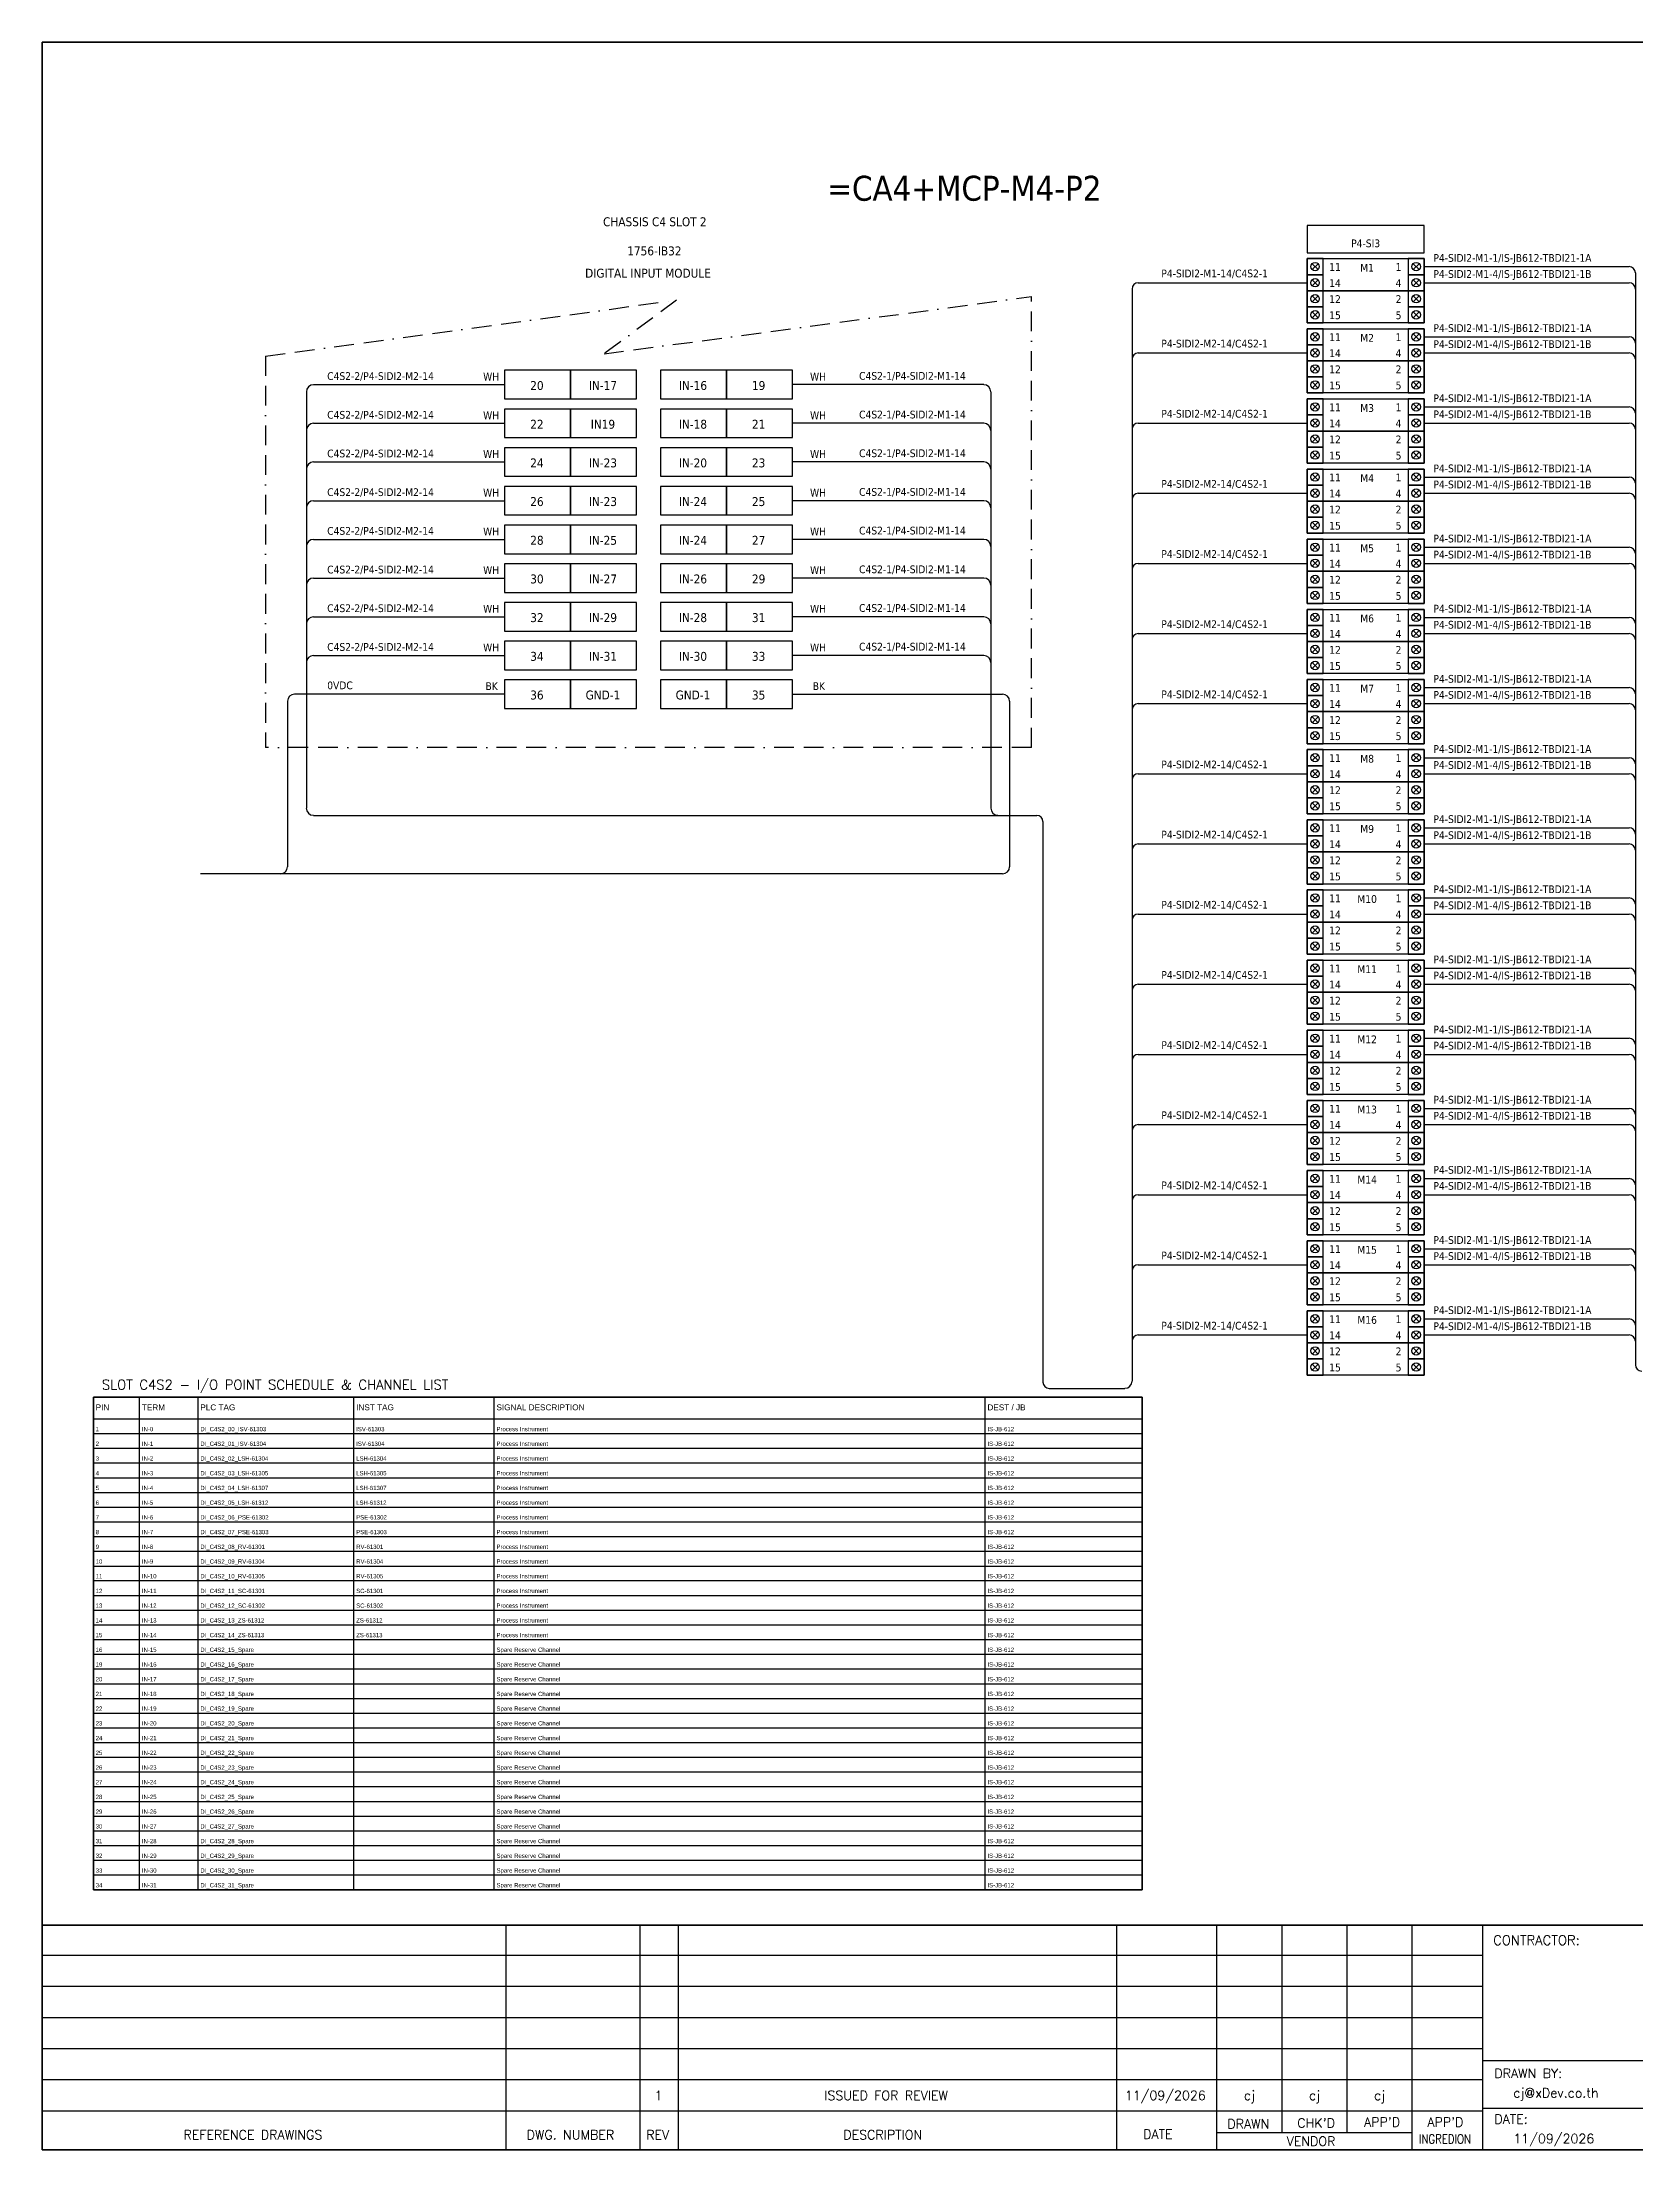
# Model space of a CAD drawing. Header units: millimetres. Extents: x 0 to 62600, y 0 to 14837.
# Drawn here: x 8387 to 10432, y 3004 to 5708 of the extents above; entities that cross this region are included whole.
import ezdxf
from ezdxf.enums import TextEntityAlignment as Align

# ---------------------------------------------------------------- set-up
doc = ezdxf.new("R2010")
doc.units = ezdxf.units.MM
doc.linetypes.add('BORDERX2', pattern=[88.9, 25.4, -12.7, 25.4, -12.7, 0, -12.7])
for name, color, linetype in [('GT_1', 9, 'Continuous'), ('HELPPOINT', 7, 'Continuous'), ('MEMBER', 7, 'Continuous'), ('x01001-FrameArea', 2, 'BORDERX2')]:
    doc.layers.add(name, color=color, linetype=linetype)
for name, color, linetype, lineweight in [('IE-EQUIP', 253, 'Continuous', 25), ('IE-WIRE', 7, 'Continuous', 25), ('power', 7, 'Continuous', 25)]:
    doc.layers.add(name, color=color, linetype=linetype, lineweight=lineweight)
doc.styles.add('ROMANS', font='romans.shx', dxfattribs={"width": 0.85, "height": 25})
doc.styles.get("Standard").update_dxf_attribs({"font": 'arial.ttf'})
doc.styles.add('Tahoma', font='')
doc.styles.get('Tahoma').set_extended_font_data('Tahoma')

# ---------------------------------------------------------------- blocks, each defined once
blk = doc.blocks.new('IS_HiC2821-1')
at = {"color": 1, "ltscale": 25.4}
for p, q in [((14.1, -6.5), (6.5, -14.1)), ((6.5, -6.5), (14.1, -14.1)), ((136.2, -6.5), (143.9, -14.1)), ((143.9, -6.5), (136.2, -14.1)), ((14.1, -27.1), (6.5, -34.8)), ((6.5, -27.1), (14.1, -34.8)), ((14.1, -47.7), (6.5, -55.4)), ((6.5, -47.7), (14.1, -55.4)), ((136.2, -27.1), (143.9, -34.8)), ((143.9, -27.1), (136.2, -34.8)), ((136.2, -47.7), (143.9, -55.4)), ((143.9, -47.7), (136.2, -55.4)), ((14.1, -68.3), (6.5, -76)), ((6.5, -68.3), (14.1, -76)), ((136.2, -68.3), (143.9, -76)), ((143.9, -68.3), (136.2, -76))]:
    blk.add_line(p, q, dxfattribs=at)
for points in [[(0, -20.6), (20.6, -20.6), (20.6, 0), (0, 0)], [(129.7, -20.6), (150.3, -20.6), (150.3, 0), (129.7, 0)], [(0, -41.2), (20.6, -41.2), (20.6, -20.6), (0, -20.6)], [(129.7, -41.2), (150.3, -41.2), (150.3, -20.6), (129.7, -20.6)], [(0, -61.8), (20.6, -61.8), (20.6, -41.2), (0, -41.2)], [(129.7, -61.8), (150.3, -61.8), (150.3, -41.2), (129.7, -41.2)], [(0, -82.4), (20.6, -82.4), (20.6, -61.8), (0, -61.8)], [(129.7, -82.4), (150.3, -82.4), (150.3, -61.8), (129.7, -61.8)]]:
    blk.add_lwpolyline(points, close=True, dxfattribs=at)
for points in [[(0, 0), (150.3, 0), (150.3, -41.2), (0, -41.2)], [(0, -41.2), (150.3, -41.2), (150.3, -82.4), (0, -82.4)]]:
    blk.add_lwpolyline(points, close=True)
for centre in [(10.3, -10.3), (10.3, -30.9), (140, -10.3), (140, -30.9), (10.3, -51.5), (140, -51.5), (10.3, -72.1), (140, -72.1)]:
    blk.add_circle(centre, 5.42, dxfattribs=at)
at = {"layer": 'power', "color": 7, "style": 'Tahoma'}
for s, p in [('11', (35.9, -10.8)), ('14', (35.9, -31.4)), ('4', (117.4, -31.4)), ('1', (117.4, -10.8)), ('12', (35.9, -52)), ('2', (117.4, -52)), ('15', (35.9, -72.7)), ('5', (117.4, -72.7))]:
    blk.add_text(s, height=9.97, dxfattribs=at).set_placement(p, align=Align.MIDDLE_CENTER)

msp = doc.modelspace()

# ---------------------------------------------------------------- linework, layer by layer
at = {"color": 7}
for p, q in [((8511.6, 3338), (8511.6, 3970.1)), ((8586.6, 3338), (8586.6, 3970.1)), ((8786.6, 3338), (8786.6, 3970.1)), ((8966.6, 3338), (8966.6, 3970.1)), ((9596.6, 3338), (9596.6, 3970.1)), ((8452.3, 3942.1), (9798.1, 3942.1))]:
    msp.add_line(p, q, dxfattribs=at)
at = {"color": 8}
for p, q in [((8452.3, 3923.2), (9798.1, 3923.2)), ((8452.3, 3904.4), (9798.1, 3904.4)), ((8452.3, 3885.5), (9798.1, 3885.5)), ((8452.3, 3866.6), (9798.1, 3866.6)), ((8452.3, 3847.7), (9798.1, 3847.7)), ((8452.3, 3828.8), (9798.1, 3828.8)), ((8452.3, 3810), (9798.1, 3810)), ((8452.3, 3791.1), (9798.1, 3791.1)), ((8452.3, 3772.2), (9798.1, 3772.2)), ((8452.3, 3753.3), (9798.1, 3753.3)), ((8452.3, 3734.5), (9798.1, 3734.5)), ((8452.3, 3715.6), (9798.1, 3715.6)), ((8452.3, 3696.7), (9798.1, 3696.7)), ((8452.3, 3677.8), (9798.1, 3677.8)), ((8452.3, 3658.9), (9798.1, 3658.9)), ((8452.3, 3640.1), (9798.1, 3640.1)), ((8452.3, 3621.2), (9798.1, 3621.2)), ((8452.3, 3602.3), (9798.1, 3602.3)), ((8452.3, 3583.4), (9798.1, 3583.4)), ((8452.3, 3564.6), (9798.1, 3564.6)), ((8452.3, 3545.7), (9798.1, 3545.7)), ((8452.3, 3526.8), (9798.1, 3526.8)), ((8452.3, 3507.9), (9798.1, 3507.9)), ((8452.3, 3489), (9798.1, 3489)), ((8452.3, 3470.2), (9798.1, 3470.2)), ((8452.3, 3451.3), (9798.1, 3451.3)), ((8452.3, 3432.4), (9798.1, 3432.4)), ((8452.3, 3413.5), (9798.1, 3413.5)), ((8452.3, 3394.6), (9798.1, 3394.6)), ((8452.3, 3375.8), (9798.1, 3375.8)), ((8452.3, 3356.9), (9798.1, 3356.9))]:
    msp.add_line(p, q, dxfattribs=at)
at = {"color": 4, "ltscale": 25.4}
msp.add_lwpolyline([(10009.7, 5438.2), (10160, 5438.2), (10160, 5473.4), (10009.7, 5473.4)], close=True, dxfattribs=at)
msp.add_lwpolyline([(8452.3, 3970.1), (9798.1, 3970.1), (9798.1, 3338), (8452.3, 3338)], close=True)
at = {"color": 7}
msp.add_lwpolyline([(8452.3, 3338), (9798.1, 3338), (9798.1, 3970.1), (8452.3, 3970.1), (8452.3, 3338)], dxfattribs=at)
at = {"layer": 'GT_1', "color": 4}
for p, q in [((8982, 3004.2), (8982, 3292.4)), ((9153.9, 3004.2), (9153.9, 3292.4)), ((9203, 3004.2), (9203, 3292.4)), ((9765.7, 3004.2), (9765.7, 3292.4)), ((9894, 3004.2), (9894, 3292.4)), ((9977.6, 3026), (9977.6, 3292.4)), ((10061.1, 3026), (10061.1, 3292.4)), ((10144.4, 3004.2), (10144.4, 3292.4)), ((10235.4, 3004.2), (10235.4, 3292.4)), ((10235.4, 3253.5), (8386.6, 3253.5)), ((10235.4, 3213.7), (8386.6, 3213.7)), ((10235.4, 3173.8), (8386.6, 3173.8)), ((10235.4, 3133.9), (8386.6, 3133.9)), ((11022.4, 3118.5), (10235.4, 3118.5)), ((10235.4, 3094), (8386.6, 3094)), ((11022.4, 3057.1), (10235.4, 3057.1)), ((10235.3, 3054), (8386.6, 3054)), ((10144.4, 3026), (9894, 3026))]:
    msp.add_line(p, q, dxfattribs=at)
at = {"layer": 'HELPPOINT', "color": 4, "lineweight": 35}
for p, q in [((8386.6, 3004.2), (8386.6, 5708.4)), ((8386.6, 5708.4), (12279.9, 5708.4)), ((8386.6, 3004.2), (8386.6, 5708.4)), ((8386.6, 5708.4), (12279.9, 5708.4)), ((12279.9, 3004.2), (8386.6, 3004.2)), ((12279.9, 3004.2), (8386.6, 3004.2))]:
    msp.add_line(p, q, dxfattribs=at)
at = {"layer": 'IE-EQUIP', "linetype": 'Continuous', "ltscale": 25.4}
for points in [[(8980, 5250.7), (9064.7, 5250.7), (9064.7, 5287.4), (8980, 5287.4)], [(9064.7, 5250.7), (9149.3, 5250.7), (9149.3, 5287.4), (9064.7, 5287.4)], [(9180.2, 5250.7), (9264.8, 5250.7), (9264.8, 5287.4), (9180.2, 5287.4)], [(9264.8, 5250.7), (9349.5, 5250.7), (9349.5, 5287.4), (9264.8, 5287.4)], [(8980, 5201), (9064.7, 5201), (9064.7, 5237.7), (8980, 5237.7)], [(9064.7, 5201), (9149.3, 5201), (9149.3, 5237.7), (9064.7, 5237.7)], [(9180.2, 5201), (9264.8, 5201), (9264.8, 5237.7), (9180.2, 5237.7)], [(9264.8, 5201), (9349.5, 5201), (9349.5, 5237.7), (9264.8, 5237.7)], [(8980, 5151.4), (9064.7, 5151.4), (9064.7, 5188.1), (8980, 5188.1)], [(9064.7, 5151.4), (9149.3, 5151.4), (9149.3, 5188.1), (9064.7, 5188.1)], [(9180.2, 5151.4), (9264.8, 5151.4), (9264.8, 5188.1), (9180.2, 5188.1)], [(9264.8, 5151.4), (9349.5, 5151.4), (9349.5, 5188.1), (9264.8, 5188.1)], [(8980, 5101.8), (9064.7, 5101.8), (9064.7, 5138.5), (8980, 5138.5)], [(9064.7, 5101.8), (9149.3, 5101.8), (9149.3, 5138.5), (9064.7, 5138.5)], [(9180.2, 5101.8), (9264.8, 5101.8), (9264.8, 5138.5), (9180.2, 5138.5)], [(9264.8, 5101.8), (9349.5, 5101.8), (9349.5, 5138.5), (9264.8, 5138.5)], [(8980, 5052.1), (9064.7, 5052.1), (9064.7, 5088.8), (8980, 5088.8)], [(9064.7, 5052.1), (9149.3, 5052.1), (9149.3, 5088.8), (9064.7, 5088.8)], [(9180.2, 5052.1), (9264.8, 5052.1), (9264.8, 5088.8), (9180.2, 5088.8)], [(9264.8, 5052.1), (9349.5, 5052.1), (9349.5, 5088.8), (9264.8, 5088.8)], [(8980, 5002.5), (9064.7, 5002.5), (9064.7, 5039.2), (8980, 5039.2)], [(9064.7, 5002.5), (9149.3, 5002.5), (9149.3, 5039.2), (9064.7, 5039.2)], [(9180.2, 5002.5), (9264.8, 5002.5), (9264.8, 5039.2), (9180.2, 5039.2)], [(9264.8, 5002.5), (9349.5, 5002.5), (9349.5, 5039.2), (9264.8, 5039.2)], [(8980, 4952.9), (9064.7, 4952.9), (9064.7, 4989.6), (8980, 4989.6)], [(9064.7, 4952.9), (9149.3, 4952.9), (9149.3, 4989.6), (9064.7, 4989.6)], [(9180.2, 4952.9), (9264.8, 4952.9), (9264.8, 4989.6), (9180.2, 4989.6)], [(9264.8, 4952.9), (9349.5, 4952.9), (9349.5, 4989.6), (9264.8, 4989.6)], [(8980, 4903.2), (9064.7, 4903.2), (9064.7, 4939.9), (8980, 4939.9)], [(9064.7, 4903.2), (9149.3, 4903.2), (9149.3, 4939.9), (9064.7, 4939.9)], [(9180.2, 4903.2), (9264.8, 4903.2), (9264.8, 4939.9), (9180.2, 4939.9)], [(9264.8, 4903.2), (9349.5, 4903.2), (9349.5, 4939.9), (9264.8, 4939.9)], [(8980, 4853.6), (9064.7, 4853.6), (9064.7, 4890.3), (8980, 4890.3)], [(9064.7, 4853.6), (9149.3, 4853.6), (9149.3, 4890.3), (9064.7, 4890.3)], [(9180.2, 4853.6), (9264.8, 4853.6), (9264.8, 4890.3), (9180.2, 4890.3)], [(9264.8, 4853.6), (9349.5, 4853.6), (9349.5, 4890.3), (9264.8, 4890.3)]]:
    msp.add_lwpolyline(points, close=True, dxfattribs=at)
at = {"layer": 'IE-WIRE', "color": 4}
for p, q in [((10160, 5420.4), (10423.1, 5420.4)), ((9793.2, 5399.7), (10009.7, 5399.7)), ((10160, 5399.7), (10423.1, 5399.7)), ((10160, 5330.4), (10423.1, 5330.4)), ((9793.2, 5309.7), (10009.7, 5309.7)), ((10160, 5309.7), (10423.1, 5309.7)), ((9793.2, 5219.7), (10009.7, 5219.7)), ((10160, 5240.4), (10423.1, 5240.4)), ((10160, 5219.7), (10423.1, 5219.7)), ((10160, 5150.4), (10423.1, 5150.4)), ((9793.2, 5129.7), (10009.7, 5129.7)), ((10160, 5129.7), (10423.1, 5129.7)), ((10160, 5060.4), (10423.1, 5060.4)), ((9793.2, 5039.7), (10009.7, 5039.7)), ((10160, 5039.7), (10423.1, 5039.7)), ((9793.2, 4949.7), (10009.7, 4949.7)), ((10160, 4970.4), (10423.1, 4970.4)), ((10160, 4949.7), (10423.1, 4949.7)), ((10160, 4880.4), (10423.1, 4880.4)), ((9793.2, 4859.7), (10009.7, 4859.7)), ((10160, 4859.7), (10423.1, 4859.7)), ((10160, 4790.4), (10423.1, 4790.4)), ((9793.2, 4769.7), (10009.7, 4769.7)), ((10160, 4769.7), (10423.1, 4769.7)), ((8734.7, 4716.4), (9662.8, 4716.4)), ((9793.2, 4679.7), (10009.7, 4679.7)), ((10160, 4700.4), (10423.1, 4700.4)), ((10160, 4679.7), (10423.1, 4679.7)), ((10160, 4610.4), (10423.1, 4610.4)), ((9793.2, 4589.7), (10009.7, 4589.7)), ((10160, 4589.7), (10423.1, 4589.7)), ((10160, 4520.4), (10423.1, 4520.4)), ((9793.2, 4499.7), (10009.7, 4499.7)), ((10160, 4499.7), (10423.1, 4499.7)), ((9793.2, 4409.7), (10009.7, 4409.7)), ((10160, 4430.4), (10423.1, 4430.4)), ((10160, 4409.7), (10423.1, 4409.7)), ((10160, 4340.4), (10423.1, 4340.4)), ((9793.2, 4319.7), (10009.7, 4319.7)), ((10160, 4319.7), (10423.1, 4319.7)), ((10160, 4250.4), (10423.1, 4250.4)), ((9793.2, 4229.7), (10009.7, 4229.7)), ((10160, 4229.7), (10423.1, 4229.7)), ((9793.2, 4139.7), (10009.7, 4139.7)), ((10160, 4160.4), (10423.1, 4160.4)), ((10160, 4139.7), (10423.1, 4139.7)), ((10160, 4070.4), (10423.1, 4070.4)), ((9793.2, 4049.7), (10009.7, 4049.7)), ((10160, 4049.7), (10423.1, 4049.7)), ((9678.8, 3981.2), (9776, 3981.2))]:
    msp.add_line(p, q, dxfattribs=at)
at = {"layer": 'IE-WIRE', "color": 4, "ltscale": 25.4}
for p, q in [((10431.1, 5412.4), (10431.1, 4011.4)), ((9785.2, 5391.7), (9785.2, 3990.4)), ((8725.6, 5259.8), (8725.6, 4733.7)), ((8734.8, 5269), (8980, 5269)), ((9594.8, 5269), (9349.5, 5269)), ((9603.9, 5259.8), (9603.9, 4796.1)), ((8734.8, 5219.4), (8980, 5219.4)), ((9594.8, 5219.4), (9349.5, 5219.4)), ((8734.8, 5169.8), (8980, 5169.8)), ((9594.8, 5169.8), (9349.5, 5169.8)), ((8734.8, 5120.1), (8980, 5120.1)), ((9594.8, 5120.1), (9349.5, 5120.1)), ((8734.8, 5070.5), (8980, 5070.5)), ((9594.8, 5070.5), (9349.5, 5070.5)), ((8734.8, 5020.9), (8980, 5020.9)), ((9594.8, 5020.9), (9349.5, 5020.9)), ((8734.8, 4971.2), (8980, 4971.2)), ((9594.8, 4971.2), (9349.5, 4971.2)), ((8734.8, 4921.6), (8980, 4921.6)), ((9594.8, 4921.6), (9349.5, 4921.6)), ((8725.6, 4796.1), (8725.6, 4725.6)), ((9603.9, 4796.1), (9603.9, 4725.6)), ((9670.8, 4708.4), (9670.8, 3989.2))]:
    msp.add_line(p, q, dxfattribs=at)
at = {"layer": 'IE-WIRE', "color": 7, "ltscale": 25.4}
for p, q in [((8980, 4872), (8710.6, 4872)), ((9349.5, 4872), (9618.9, 4872)), ((8701.5, 4862.8), (8701.5, 4730.5)), ((9628, 4862.8), (9628, 4716.4)), ((8701.5, 4796.1), (8701.5, 4650.4)), ((9628, 4716.4), (9628, 4650.4)), ((9619, 4641.4), (8590, 4641.4))]:
    msp.add_line(p, q, dxfattribs=at)
at = {"layer": 'IE-WIRE', "color": 4, "ltscale": 25.4}
for centre, radius, start, end in [((10423.1, 5412.4), 8, 0, 90), ((10423.1, 5391.7), 8, 0, 90), ((10423.1, 5322.4), 8, 0, 90), ((10423.1, 5301.7), 8, 0, 90), ((8734.8, 5259.8), 9.17, 90, 180), ((9594.8, 5259.8), 9.17, 0, 90), ((8734.8, 5210.2), 9.17, 90, 180), ((9594.8, 5210.2), 9.17, 0, 90), ((10423.1, 5232.4), 8, 0, 90), ((10423.1, 5211.7), 8, 0, 90), ((8734.8, 5160.6), 9.17, 90, 180), ((9594.8, 5160.6), 9.17, 0, 90), ((10423.1, 5142.4), 8, 0, 90), ((8734.8, 5110.9), 9.17, 90, 180), ((9594.8, 5110.9), 9.17, 0, 90), ((10423.1, 5121.7), 8, 0, 90), ((8734.8, 5061.3), 9.17, 90, 180), ((9594.8, 5061.3), 9.17, 0, 90), ((10423.1, 5052.4), 8, 0, 90), ((10423.1, 5031.7), 8, 0, 90), ((8734.8, 5011.7), 9.17, 90, 180), ((9594.8, 5011.7), 9.17, 0, 90), ((8734.8, 4962), 9.17, 90, 180), ((9594.8, 4962), 9.17, 0, 90), ((10423.1, 4962.4), 8, 0, 90), ((10423.1, 4941.7), 8, 0, 90), ((8734.8, 4912.4), 9.17, 90, 180), ((9594.8, 4912.4), 9.17, 0, 90), ((10423.1, 4872.4), 8, 0, 90), ((10423.1, 4851.7), 8, 0, 90), ((10423.1, 4782.4), 8, 0, 90), ((10423.1, 4761.7), 8, 0, 90), ((9662.8, 4708.4), 8, 0, 90), ((10423.1, 4692.4), 8, 0, 90), ((10423.1, 4671.7), 8, 0, 90), ((10423.1, 4602.4), 8, 0, 90), ((10423.1, 4581.7), 8, 0, 90), ((10423.1, 4512.4), 8, 0, 90), ((10423.1, 4491.7), 8, 0, 90), ((10423.1, 4422.4), 8, 0, 90), ((10423.1, 4401.7), 8, 0, 90), ((10423.1, 4332.4), 8, 0, 90), ((10423.1, 4311.7), 8, 0, 90), ((10423.1, 4242.4), 8, 0, 90), ((10423.1, 4221.7), 8, 0, 90), ((10423.1, 4152.4), 8, 0, 90), ((10423.1, 4131.7), 8, 0, 90), ((10423.1, 4062.4), 8, 0, 90), ((10423.1, 4041.7), 8, 0, 90)]:
    msp.add_arc(centre, radius, start, end, dxfattribs=at)
at = {"layer": 'IE-WIRE', "color": 4}
for centre, radius, start, end in [((9793.2, 5391.7), 8, 90, 180), ((9793.2, 5301.7), 8, 90, 180), ((9793.2, 5211.7), 8, 90, 180), ((9793.2, 5121.7), 8, 90, 180), ((9793.2, 5031.7), 8, 90, 180), ((9793.2, 4941.7), 8, 90, 180), ((9793.2, 4851.7), 8, 90, 180), ((9793.2, 4761.7), 8, 90, 180), ((8734.7, 4725.6), 9.14, 180, 270), ((9613.1, 4725.6), 9.14, 180, 270), ((9793.2, 4671.7), 8, 90, 180), ((9793.2, 4581.7), 8, 90, 180), ((9793.2, 4491.7), 8, 90, 180), ((9793.2, 4401.7), 8, 90, 180), ((9793.2, 4311.7), 8, 90, 180), ((9793.2, 4221.7), 8, 90, 180), ((9793.2, 4131.7), 8, 90, 180), ((9793.2, 4041.7), 8, 90, 180), ((10439.1, 4011.4), 8, 180, 270), ((9678.8, 3989.2), 8, 180, 270), ((9776, 3990.4), 9.14, 270, 0)]:
    msp.add_arc(centre, radius, start, end, dxfattribs=at)
at = {"layer": 'IE-WIRE', "color": 7, "ltscale": 25.4}
for centre, radius, start, end in [((8710.6, 4862.8), 9.14, 90, 180), ((9618.9, 4862.8), 9.14, 0, 90), ((8692.5, 4650.4), 8.96, 270, 0), ((9619, 4650.4), 8.96, 270, 0), ((9619, 4650.4), 8.96, 270, 0)]:
    msp.add_arc(centre, radius, start, end, dxfattribs=at)
at = {"layer": 'MEMBER', "color": 4, "lineweight": 35}
msp.add_line((8386.6, 3292.4), (12279.9, 3292.4), dxfattribs=at)
msp.add_line((8386.6, 3292.4), (12279.9, 3292.4), dxfattribs=at)
at = {"layer": 'x01001-FrameArea'}
for p, q in [((9107.6, 5308.5), (9656.2, 5382.1)), ((9656.2, 4803.5), (9656.2, 5382.1)), ((8673.3, 5305.6), (9200.7, 5377.4)), ((9200.7, 5377.4), (9107.6, 5308.5)), ((8673.3, 5305.6), (8673.3, 4803.5)), ((9656.2, 4803.5), (8673.3, 4803.5))]:
    msp.add_line(p, q, dxfattribs=at)

# ---------------------------------------------------------------- block references
for p in [(10009.7, 5430.7), (10009.7, 5340.7), (10009.7, 5250.7), (10009.7, 5160.7), (10009.7, 5070.7), (10009.7, 4980.7), (10009.7, 4890.7), (10009.7, 4800.7), (10009.7, 4710.7), (10009.7, 4620.7), (10009.7, 4530.7), (10009.7, 4440.7), (10009.7, 4350.7), (10009.7, 4260.7), (10009.7, 4170.7), (10009.7, 4080.7)]:
    msp.add_blockref('IS_HiC2821-1', p)

# ---------------------------------------------------------------- texts
at = {"color": 2, "style": 'Tahoma'}
for s, height, p in [('=CA4+MCP-M4-P2', 32, (9570, 5521)), ('CHASSIS C4 SLOT 2', 11.441, (9172.8, 5478)), ('1756-IB32', 11.44, (9172.2, 5440.6)), ('DIGITAL INPUT MODULE', 11.441, (9164, 5412)), ('20', 11.44, (9021.5, 5267.9)), ('IN-17', 11.44, (9106.2, 5267.9)), ('IN-16', 11.44, (9221.7, 5267.9)), ('19', 11.44, (9306, 5267.9)), ('22', 11.44, (9021.5, 5218.2)), ('IN19', 11.44, (9106.2, 5218.2)), ('IN-18', 11.44, (9221.7, 5218.2)), ('21', 11.44, (9306, 5218.2)), ('24', 11.44, (9021.5, 5168.6)), ('IN-23', 11.44, (9106.2, 5168.6)), ('IN-20', 11.44, (9221.7, 5168.6)), ('23', 11.44, (9306, 5168.6)), ('26', 11.44, (9021.5, 5119)), ('IN-23', 11.44, (9106.2, 5119)), ('IN-24', 11.44, (9221.7, 5119)), ('25', 11.44, (9306, 5119)), ('28', 11.44, (9021.5, 5069.3)), ('IN-25', 11.44, (9106.2, 5069.3)), ('IN-24', 11.44, (9221.7, 5069.3)), ('27', 11.44, (9306, 5069.3)), ('30', 11.44, (9021.5, 5019.7)), ('IN-27', 11.44, (9106.2, 5019.7)), ('IN-26', 11.44, (9221.7, 5019.7)), ('29', 11.44, (9306, 5019.7)), ('32', 11.44, (9021.5, 4970.1)), ('IN-29', 11.44, (9106.2, 4970.1)), ('IN-28', 11.44, (9221.7, 4970.1)), ('31', 11.44, (9306, 4970.1)), ('34', 11.44, (9021.5, 4920.4)), ('IN-31', 11.44, (9106.2, 4920.4)), ('IN-30', 11.44, (9221.7, 4920.4)), ('33', 11.44, (9306, 4920.4)), ('36', 11.44, (9021.5, 4870.8)), ('GND-1', 11.44, (9106.2, 4870.8)), ('GND-1', 11.44, (9221.7, 4870.8)), ('35', 11.44, (9306, 4870.8))]:
    msp.add_text(s, height=height, dxfattribs=at).set_placement(p, align=Align.MIDDLE_CENTER)
at = {"color": 4, "style": 'Tahoma'}
msp.add_text('P4-SI3', height=9.95, dxfattribs=at).set_placement((10084.9, 5450.3), align=Align.MIDDLE_CENTER)
for s, height, p in [('P4-SIDI2-M1-1/IS-JB612-TBDI21-1A', 9.949, (10171.8, 5426.6)), ('P4-SIDI2-M1-14/C4S2-1', 9.949, (9822.7, 5406.7)), ('P4-SIDI2-M1-4/IS-JB612-TBDI21-1B', 9.949, (10171.8, 5406)), ('P4-SIDI2-M1-1/IS-JB612-TBDI21-1A', 9.949, (10171.8, 5336.6)), ('P4-SIDI2-M2-14/C4S2-1', 9.949, (9822.7, 5316.7)), ('P4-SIDI2-M1-4/IS-JB612-TBDI21-1B', 9.949, (10171.8, 5316)), ('C4S2-2/P4-SIDI2-M2-14', 9.949, (8752.4, 5275)), ('WH', 9.95, (8952.5, 5274.3)), ('WH', 9.95, (9372, 5274.3)), ('C4S2-1/P4-SIDI2-M1-14', 9.949, (9434.9, 5275.3)), ('P4-SIDI2-M1-1/IS-JB612-TBDI21-1A', 9.949, (10171.8, 5246.6)), ('C4S2-2/P4-SIDI2-M2-14', 9.949, (8752.4, 5225.3)), ('WH', 9.95, (8952.5, 5224.6)), ('WH', 9.95, (9372, 5224.6)), ('C4S2-1/P4-SIDI2-M1-14', 9.949, (9434.9, 5225.7)), ('P4-SIDI2-M2-14/C4S2-1', 9.949, (9822.7, 5226.7)), ('P4-SIDI2-M1-4/IS-JB612-TBDI21-1B', 9.949, (10171.8, 5226)), ('C4S2-2/P4-SIDI2-M2-14', 9.949, (8752.4, 5175.7)), ('WH', 9.95, (8952.5, 5175)), ('WH', 9.95, (9372, 5175)), ('C4S2-1/P4-SIDI2-M1-14', 9.949, (9434.9, 5176)), ('P4-SIDI2-M1-1/IS-JB612-TBDI21-1A', 9.949, (10171.8, 5156.6)), ('P4-SIDI2-M2-14/C4S2-1', 9.949, (9822.7, 5136.7)), ('P4-SIDI2-M1-4/IS-JB612-TBDI21-1B', 9.949, (10171.8, 5136)), ('C4S2-2/P4-SIDI2-M2-14', 9.949, (8752.4, 5126.1)), ('WH', 9.95, (8952.5, 5125.4)), ('WH', 9.95, (9372, 5125.4)), ('C4S2-1/P4-SIDI2-M1-14', 9.949, (9434.9, 5126.4)), ('C4S2-2/P4-SIDI2-M2-14', 9.949, (8752.4, 5076.4)), ('WH', 9.95, (8952.5, 5075.7)), ('WH', 9.95, (9372, 5075.7)), ('C4S2-1/P4-SIDI2-M1-14', 9.949, (9434.9, 5076.8)), ('P4-SIDI2-M1-1/IS-JB612-TBDI21-1A', 9.949, (10171.8, 5066.6)), ('C4S2-2/P4-SIDI2-M2-14', 9.949, (8752.4, 5026.8)), ('WH', 9.95, (8952.5, 5026.1)), ('WH', 9.95, (9372, 5026.1)), ('C4S2-1/P4-SIDI2-M1-14', 9.949, (9434.9, 5027.1)), ('P4-SIDI2-M2-14/C4S2-1', 9.949, (9822.7, 5046.7)), ('P4-SIDI2-M1-4/IS-JB612-TBDI21-1B', 9.949, (10171.8, 5046)), ('C4S2-2/P4-SIDI2-M2-14', 9.949, (8752.4, 4977.2)), ('WH', 9.95, (8952.5, 4976.5)), ('WH', 9.95, (9372, 4976.5)), ('C4S2-1/P4-SIDI2-M1-14', 9.949, (9434.9, 4977.5)), ('P4-SIDI2-M1-1/IS-JB612-TBDI21-1A', 9.949, (10171.8, 4976.6)), ('P4-SIDI2-M2-14/C4S2-1', 9.949, (9822.7, 4956.7)), ('P4-SIDI2-M1-4/IS-JB612-TBDI21-1B', 9.949, (10171.8, 4956)), ('C4S2-2/P4-SIDI2-M2-14', 9.949, (8752.4, 4927.5)), ('WH', 9.95, (8952.5, 4926.8)), ('WH', 9.95, (9372, 4926.8)), ('C4S2-1/P4-SIDI2-M1-14', 9.949, (9434.9, 4927.9)), ('P4-SIDI2-M1-1/IS-JB612-TBDI21-1A', 9.949, (10171.8, 4886.6)), ('P4-SIDI2-M2-14/C4S2-1', 9.949, (9822.7, 4866.7)), ('P4-SIDI2-M1-4/IS-JB612-TBDI21-1B', 9.949, (10171.8, 4866)), ('P4-SIDI2-M2-14/C4S2-1', 9.949, (9822.7, 4776.7)), ('P4-SIDI2-M1-1/IS-JB612-TBDI21-1A', 9.949, (10171.8, 4796.6)), ('P4-SIDI2-M1-4/IS-JB612-TBDI21-1B', 9.949, (10171.8, 4776)), ('P4-SIDI2-M1-1/IS-JB612-TBDI21-1A', 9.949, (10171.8, 4706.6)), ('P4-SIDI2-M2-14/C4S2-1', 9.949, (9822.7, 4686.7)), ('P4-SIDI2-M1-4/IS-JB612-TBDI21-1B', 9.949, (10171.8, 4686)), ('P4-SIDI2-M1-1/IS-JB612-TBDI21-1A', 9.949, (10171.8, 4616.6)), ('P4-SIDI2-M2-14/C4S2-1', 9.949, (9822.7, 4596.7)), ('P4-SIDI2-M1-4/IS-JB612-TBDI21-1B', 9.949, (10171.8, 4596)), ('P4-SIDI2-M2-14/C4S2-1', 9.949, (9822.7, 4506.7)), ('P4-SIDI2-M1-1/IS-JB612-TBDI21-1A', 9.949, (10171.8, 4526.6)), ('P4-SIDI2-M1-4/IS-JB612-TBDI21-1B', 9.949, (10171.8, 4506)), ('P4-SIDI2-M1-1/IS-JB612-TBDI21-1A', 9.949, (10171.8, 4436.6)), ('P4-SIDI2-M2-14/C4S2-1', 9.949, (9822.7, 4416.7)), ('P4-SIDI2-M1-4/IS-JB612-TBDI21-1B', 9.949, (10171.8, 4416)), ('P4-SIDI2-M1-1/IS-JB612-TBDI21-1A', 9.949, (10171.8, 4346.6)), ('P4-SIDI2-M2-14/C4S2-1', 9.949, (9822.7, 4326.7)), ('P4-SIDI2-M1-4/IS-JB612-TBDI21-1B', 9.949, (10171.8, 4326)), ('P4-SIDI2-M2-14/C4S2-1', 9.949, (9822.7, 4236.7)), ('P4-SIDI2-M1-1/IS-JB612-TBDI21-1A', 9.949, (10171.8, 4256.6)), ('P4-SIDI2-M1-4/IS-JB612-TBDI21-1B', 9.949, (10171.8, 4236)), ('P4-SIDI2-M1-1/IS-JB612-TBDI21-1A', 9.949, (10171.8, 4166.6)), ('P4-SIDI2-M2-14/C4S2-1', 9.949, (9822.7, 4146.7)), ('P4-SIDI2-M1-4/IS-JB612-TBDI21-1B', 9.949, (10171.8, 4146)), ('P4-SIDI2-M1-1/IS-JB612-TBDI21-1A', 9.949, (10171.8, 4076.6)), ('P4-SIDI2-M2-14/C4S2-1', 9.949, (9822.7, 4056.7)), ('P4-SIDI2-M1-4/IS-JB612-TBDI21-1B', 9.949, (10171.8, 4056))]:
    msp.add_text(s, height=height, dxfattribs=at).set_placement(p)
at = {"color": 7, "style": 'Tahoma'}
for s, p in [('0VDC', (8752.4, 4878.2)), ('BK', (8955.5, 4877.2)), ('BK', (9375.4, 4877.2))]:
    msp.add_text(s, height=9.95, dxfattribs=at).set_placement(p)
at = {"color": 3}
for s, p in [('PIN', (8455.3, 3953.1)), ('TERM', (8514.6, 3953.1)), ('PLC TAG', (8589.6, 3953.1)), ('INST TAG', (8789.6, 3953.1)), ('SIGNAL DESCRIPTION', (8969.6, 3953.1)), ('DEST / JB', (9599.6, 3953.1))]:
    msp.add_text(s, height=7.5, dxfattribs=at).set_placement(p)
at = {"color": 7}
for s, p in [('1', (8455.3, 3926.2)), ('IN-0', (8514.6, 3926.2)), ('DI_C4S2_00_ISV-61303', (8589.6, 3926.2)), ('ISV-61303', (8789.6, 3926.2)), ('Process Instrument', (8969.6, 3926.2)), ('IS-JB-612', (9599.6, 3926.2)), ('2', (8455.3, 3907.4)), ('IN-1', (8514.6, 3907.4)), ('DI_C4S2_01_ISV-61304', (8589.6, 3907.4)), ('ISV-61304', (8789.6, 3907.4)), ('Process Instrument', (8969.6, 3907.4)), ('IS-JB-612', (9599.6, 3907.4)), ('4', (8455.3, 3869.6)), ('3', (8455.3, 3888.5)), ('IN-2', (8514.6, 3888.5)), ('IN-3', (8514.6, 3869.6)), ('DI_C4S2_02_LSH-61304', (8589.6, 3888.5)), ('DI_C4S2_03_LSH-61305', (8589.6, 3869.6)), ('LSH-61304', (8789.6, 3888.5)), ('LSH-61305', (8789.6, 3869.6)), ('Process Instrument', (8969.6, 3888.5)), ('Process Instrument', (8969.6, 3869.6)), ('IS-JB-612', (9599.6, 3888.5)), ('IS-JB-612', (9599.6, 3869.6)), ('5', (8455.3, 3850.7)), ('IN-4', (8514.6, 3850.7)), ('DI_C4S2_04_LSH-61307', (8589.6, 3850.7)), ('LSH-61307', (8789.6, 3850.7)), ('Process Instrument', (8969.6, 3850.7)), ('IS-JB-612', (9599.6, 3850.7)), ('6', (8455.3, 3831.8)), ('7', (8455.3, 3813)), ('IN-5', (8514.6, 3831.8)), ('IN-6', (8514.6, 3813)), ('DI_C4S2_05_LSH-61312', (8589.6, 3831.8)), ('DI_C4S2_06_PSE-61302', (8589.6, 3813)), ('LSH-61312', (8789.6, 3831.8)), ('PSE-61302', (8789.6, 3813)), ('Process Instrument', (8969.6, 3831.8)), ('Process Instrument', (8969.6, 3813)), ('IS-JB-612', (9599.6, 3831.8)), ('IS-JB-612', (9599.6, 3813)), ('8', (8455.3, 3794.1)), ('IN-7', (8514.6, 3794.1)), ('DI_C4S2_07_PSE-61303', (8589.6, 3794.1)), ('PSE-61303', (8789.6, 3794.1)), ('Process Instrument', (8969.6, 3794.1)), ('IS-JB-612', (9599.6, 3794.1)), ('9', (8455.3, 3775.2)), ('10', (8455.3, 3756.3)), ('IN-8', (8514.6, 3775.2)), ('IN-9', (8514.6, 3756.3)), ('DI_C4S2_08_RV-61301', (8589.6, 3775.2)), ('DI_C4S2_09_RV-61304', (8589.6, 3756.3)), ('RV-61301', (8789.6, 3775.2)), ('RV-61304', (8789.6, 3756.3)), ('Process Instrument', (8969.6, 3775.2)), ('Process Instrument', (8969.6, 3756.3)), ('IS-JB-612', (9599.6, 3775.2)), ('IS-JB-612', (9599.6, 3756.3)), ('11', (8455.3, 3737.5)), ('IN-10', (8514.6, 3737.5)), ('DI_C4S2_10_RV-61305', (8589.6, 3737.5)), ('RV-61305', (8789.6, 3737.5)), ('Process Instrument', (8969.6, 3737.5)), ('IS-JB-612', (9599.6, 3737.5)), ('12', (8455.3, 3718.6)), ('13', (8455.3, 3699.7)), ('IN-11', (8514.6, 3718.6)), ('IN-12', (8514.6, 3699.7)), ('DI_C4S2_11_SC-61301', (8589.6, 3718.6)), ('DI_C4S2_12_SC-61302', (8589.6, 3699.7)), ('SC-61301', (8789.6, 3718.6)), ('SC-61302', (8789.6, 3699.7)), ('Process Instrument', (8969.6, 3718.6)), ('Process Instrument', (8969.6, 3699.7)), ('IS-JB-612', (9599.6, 3718.6)), ('IS-JB-612', (9599.6, 3699.7)), ('14', (8455.3, 3680.8)), ('IN-13', (8514.6, 3680.8)), ('DI_C4S2_13_ZS-61312', (8589.6, 3680.8)), ('ZS-61312', (8789.6, 3680.8)), ('Process Instrument', (8969.6, 3680.8)), ('IS-JB-612', (9599.6, 3680.8)), ('15', (8455.3, 3661.9)), ('IN-14', (8514.6, 3661.9)), ('DI_C4S2_14_ZS-61313', (8589.6, 3661.9)), ('ZS-61313', (8789.6, 3661.9)), ('Process Instrument', (8969.6, 3661.9)), ('IS-JB-612', (9599.6, 3661.9)), ('16', (8455.3, 3643.1)), ('19', (8455.3, 3624.2)), ('IN-15', (8514.6, 3643.1)), ('IN-16', (8514.6, 3624.2)), ('DI_C4S2_15_Spare', (8589.6, 3643.1)), ('DI_C4S2_16_Spare', (8589.6, 3624.2)), ('Spare Reserve Channel', (8969.6, 3643.1)), ('Spare Reserve Channel', (8969.6, 3624.2)), ('IS-JB-612', (9599.6, 3643.1)), ('IS-JB-612', (9599.6, 3624.2)), ('20', (8455.3, 3605.3)), ('IN-17', (8514.6, 3605.3)), ('DI_C4S2_17_Spare', (8589.6, 3605.3)), ('Spare Reserve Channel', (8969.6, 3605.3)), ('IS-JB-612', (9599.6, 3605.3)), ('21', (8455.3, 3586.4)), ('22', (8455.3, 3567.6)), ('IN-18', (8514.6, 3586.4)), ('IN-19', (8514.6, 3567.6)), ('DI_C4S2_18_Spare', (8589.6, 3586.4)), ('DI_C4S2_19_Spare', (8589.6, 3567.6)), ('Spare Reserve Channel', (8969.6, 3586.4)), ('Spare Reserve Channel', (8969.6, 3567.6)), ('IS-JB-612', (9599.6, 3586.4)), ('IS-JB-612', (9599.6, 3567.6)), ('23', (8455.3, 3548.7)), ('IN-20', (8514.6, 3548.7)), ('DI_C4S2_20_Spare', (8589.6, 3548.7)), ('Spare Reserve Channel', (8969.6, 3548.7)), ('IS-JB-612', (9599.6, 3548.7)), ('24', (8455.3, 3529.8)), ('25', (8455.3, 3510.9)), ('IN-21', (8514.6, 3529.8)), ('IN-22', (8514.6, 3510.9)), ('DI_C4S2_21_Spare', (8589.6, 3529.8)), ('DI_C4S2_22_Spare', (8589.6, 3510.9)), ('Spare Reserve Channel', (8969.6, 3529.8)), ('Spare Reserve Channel', (8969.6, 3510.9)), ('IS-JB-612', (9599.6, 3529.8)), ('IS-JB-612', (9599.6, 3510.9)), ('26', (8455.3, 3492)), ('IN-23', (8514.6, 3492)), ('DI_C4S2_23_Spare', (8589.6, 3492)), ('Spare Reserve Channel', (8969.6, 3492)), ('IS-JB-612', (9599.6, 3492)), ('27', (8455.3, 3473.2)), ('IN-24', (8514.6, 3473.2)), ('DI_C4S2_24_Spare', (8589.6, 3473.2)), ('Spare Reserve Channel', (8969.6, 3473.2)), ('IS-JB-612', (9599.6, 3473.2)), ('28', (8455.3, 3454.3)), ('29', (8455.3, 3435.4)), ('IN-25', (8514.6, 3454.3)), ('IN-26', (8514.6, 3435.4)), ('DI_C4S2_25_Spare', (8589.6, 3454.3)), ('DI_C4S2_26_Spare', (8589.6, 3435.4)), ('Spare Reserve Channel', (8969.6, 3454.3)), ('Spare Reserve Channel', (8969.6, 3435.4)), ('IS-JB-612', (9599.6, 3454.3)), ('IS-JB-612', (9599.6, 3435.4)), ('30', (8455.3, 3416.5)), ('IN-27', (8514.6, 3416.5)), ('DI_C4S2_27_Spare', (8589.6, 3416.5)), ('Spare Reserve Channel', (8969.6, 3416.5)), ('IS-JB-612', (9599.6, 3416.5)), ('31', (8455.3, 3397.6)), ('32', (8455.3, 3378.8)), ('IN-28', (8514.6, 3397.6)), ('IN-29', (8514.6, 3378.8)), ('DI_C4S2_28_Spare', (8589.6, 3397.6)), ('DI_C4S2_29_Spare', (8589.6, 3378.8)), ('Spare Reserve Channel', (8969.6, 3397.6)), ('Spare Reserve Channel', (8969.6, 3378.8)), ('IS-JB-612', (9599.6, 3397.6)), ('IS-JB-612', (9599.6, 3378.8)), ('33', (8455.3, 3359.9)), ('IN-30', (8514.6, 3359.9)), ('DI_C4S2_30_Spare', (8589.6, 3359.9)), ('Spare Reserve Channel', (8969.6, 3359.9)), ('IS-JB-612', (9599.6, 3359.9)), ('34', (8455.3, 3341)), ('IN-31', (8514.6, 3341)), ('DI_C4S2_31_Spare', (8589.6, 3341)), ('Spare Reserve Channel', (8969.6, 3341)), ('IS-JB-612', (9599.6, 3341))]:
    msp.add_text(s, height=5.5, dxfattribs=at).set_placement(p)
at = {"layer": 'MEMBER', "color": 4, "ltscale": 0.8, "style": 'ROMANS'}
for s, height, p in [('SLOT C4S2 - I/O POINT SCHEDULE & CHANNEL LIST', 12.35, (8463.2, 3979.8)), ('CONTRACTOR:', 12.35, (10248.5, 3267)), ('DRAWN BY:', 11.88, (10250, 3096.4)), ('cj@xDev.co.th', 11.875, (10274.4, 3071.4)), ('REFERENCE DRAWINGS', 11.875, (8568, 3017.7)), ('DWG. NUMBER', 11.875, (9008.2, 3017.7)), ('REV', 11.88, (9161.7, 3017.7)), ('DESCRIPTION', 11.875, (9414.6, 3017.7)), ('DATE', 11.88, (9799.4, 3018.4)), ('DRAWN', 11.88, (9907.4, 3031.5)), ("CHK'D", 11.88, (9997.2, 3032.7)), ("APP'D", 11.88, (10082.8, 3033.9)), ("APP'D", 11.88, (10164, 3033.9)), ('DATE:', 11.88, (10250, 3037.8)), ('VENDOR', 11.88, (9983.5, 3009.3)), ('11/09/2026', 11.88, (10274.4, 3012.7))]:
    msp.add_text(s, height=height, dxfattribs=at).set_placement(p)
for s, height, p in [('1', 11.9, (9177.5, 3074.1)), ('ISSUED FOR REVIEW', 11.875, (9469.6, 3074.1)), ('11/09/2026', 11.88, (9827.8, 3074.1)), ('cj', 11.88, (9935.7, 3074.1)), ('cj', 11.88, (10019.3, 3074.1)), ('cj', 11.88, (10102.8, 3074.1))]:
    msp.add_text(s, height=height, dxfattribs=at).set_placement(p, align=Align.MIDDLE_CENTER)
at = {"layer": 'MEMBER', "color": 4, "ltscale": 0.8, "style": 'ROMANS', "width": 0.8}
msp.add_text('INGREDION', height=11.88, dxfattribs=at).set_placement((10153.2, 3012.2))
at = {"layer": 'power', "color": 7, "style": 'Tahoma'}
for s, p in [('M1', (10086.8, 5419)), ('M2', (10086.8, 5329)), ('M3', (10086.8, 5239)), ('M4', (10086.8, 5149)), ('M5', (10086.8, 5059)), ('M6', (10086.8, 4969)), ('M7', (10086.8, 4879)), ('M8', (10086.8, 4789)), ('M9', (10086.8, 4699)), ('M10', (10086.8, 4609)), ('M11', (10086.8, 4519)), ('M12', (10086.8, 4429)), ('M13', (10086.8, 4339)), ('M14', (10086.8, 4249)), ('M15', (10086.8, 4159)), ('M16', (10086.8, 4069))]:
    msp.add_text(s, height=9.97, dxfattribs=at).set_placement(p, align=Align.MIDDLE_CENTER)

doc.saveas('drawing.dxf')
